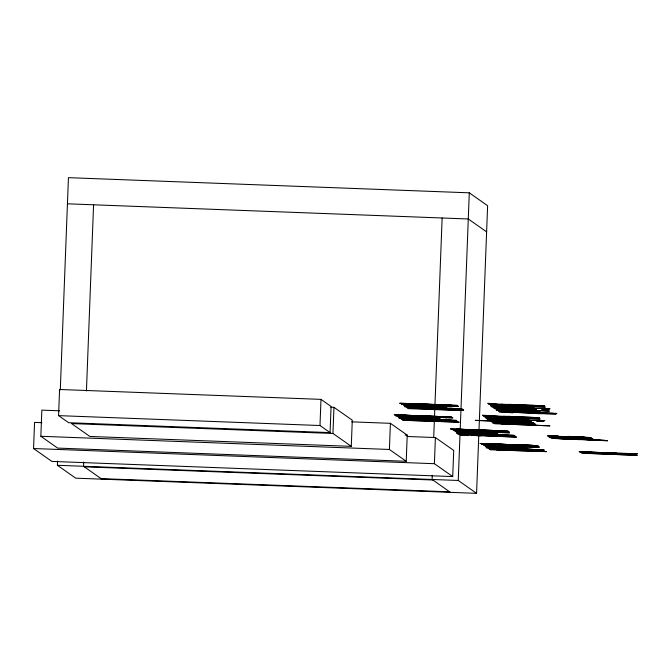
<?xml version="1.0" encoding="UTF-8"?>
<svg xmlns="http://www.w3.org/2000/svg" width="671" height="671" viewBox="0 0 671 671"><rect width="100%" height="100%" fill="white"/><g stroke="black" fill="none" stroke-linecap="round" stroke-linejoin="round"><path stroke-width="1.01" d="M407.138 436.486L435.395 437.559L453.722 450.434L452.715 476.578L51.877 461.413L33.55 448.53L34.556 422.386L41.879 422.663M351.679 421.858L390.405 423.317L407.222 435.135L406.215 461.287L57.656 448.094L40.839 436.276L41.845 410.132L59.644 410.803M58.57 415.626L59.576 389.482L320.99 399.371L331.08 406.458L330.073 432.61L68.66 422.713L58.57 415.626L319.992 425.523L330.073 432.61M60.289 389.985L68.442 177.664L469.289 192.829L487.616 205.712L476.561 493.336L75.722 478.171L57.396 465.288L57.555 461.103M83.699 462.093L83.539 466.278L101.866 479.161M86.433 390.975L93.579 204.798M319.992 425.523L320.99 399.371M333.957 407.322L352.283 420.197L351.285 446.349L332.959 433.466L333.957 407.322L330.82 407.205M406.215 461.287L389.398 449.469L390.405 423.317M432.258 475.286L432.099 479.471L450.426 492.346M433.701 437.635L442.139 217.991M452.715 476.578L434.397 463.703L435.395 437.559M476.561 493.336L458.243 480.461L469.289 192.829M452.657 409.57L457.06 409.478L407.515 407.893L406.525 407.196L412.875 407.44L413.655 407.985L463.46 409.713L452.665 409.578M528.211 446.366L532.648 446.274L528.287 445.938M501.036 405.905L496.431 405.997L502.713 406.458M502.965 404.403L487.75 403.305L488.74 403.992L496.49 404.286M497.781 416.305L483.548 415.894L482.566 415.206L504.24 416.423M467.628 430.572L453.395 430.17L452.405 429.474L458.754 429.717L459.534 430.262L480.176 430.824M501.136 404.202L544.684 405.821L508.777 404.336M448.111 405.2L451.197 405.192L445.208 404.806M452.975 408.622L456.062 408.605L450.073 408.228M442.474 416.792L445.569 416.783L400.31 415.064L451.692 417.01L394.187 414.837L441.25 416.909M498.847 430.899L501.942 430.883L495.953 430.505M506.11 436.007L509.205 435.991L503.216 435.605M473.055 435.479L516.603 437.089L485.25 435.705M481.342 435.798L459.669 434.582L460.658 435.269L468.408 435.563M503.594 416.238L539.492 417.723L508.148 416.339M473.432 430.514L509.339 431.99L482.675 430.715M567.112 438.465L593.097 439.153L549.608 437.567L602.566 440L607.557 440.797L551.856 438.389L564.319 438.448M441.954 405.158L446.878 405.318M421.48 404.68L401.3 404.236L458.536 406.282L425.926 404.697M518.608 408.035L550.044 408.698L491.533 406.727L513.533 407.851M451.742 408.74L404.68 406.66L462.185 408.84L410.803 406.894L446.911 408.085M523.615 411.482L540.071 411.751L522.583 410.744M415.852 416.272L395.672 415.827L452.908 417.865L420.298 416.288M513.424 419.937L544.86 420.6L486.349 418.629L508.341 419.752M519.346 424.03L535.802 424.298L518.306 423.284M492.699 430.857L497.622 431.017M504.886 436.116L457.823 434.045L515.328 436.217L463.946 434.28L500.054 435.471M434.431 417.362L446.861 417.639L422.545 416.708L431.243 417.236M438.532 404.898L405.938 403.481L442.046 404.672M517.861 410.694L502.344 410.325L534.066 411.524L496.339 410.098L518.725 411.306M513.583 423.242L498.075 422.873L529.788 424.072L492.061 422.646L514.447 423.846M489.276 430.589L456.683 429.172L492.791 430.363M485.116 434.087L462.747 433.432L508.006 435.143L456.624 433.198L514.129 435.378L491.65 434.196M67.444 203.808L468.283 218.981L486.609 231.856M501.027 405.896L490.342 405.762L511.705 406.836L510.874 406.257L523.095 406.743M522.021 411.692L498.226 410.66L534.594 412.321L499.165 411.323L556.888 413.504L525.116 411.675M405.125 435.06L407.222 435.135M332.959 433.466L71.537 423.577L89.864 436.452L351.285 446.349M528.22 446.374L539.048 446.509L481.535 444.345L528.421 445.796M40.839 436.276L389.398 449.469M33.55 448.53L434.397 463.703M57.396 465.288L458.243 480.461M84.294 466.815L432.854 480M101.103 478.624L449.662 491.818M565.359 436.846L553.5 436.142L558.113 436.049L547.419 435.907L591.017 437.593L573.479 436.737L585.28 437.383L581.858 437.098M503.25 406.626L533.948 407.448L516.41 406.592L528.211 407.238L524.789 406.962M514.061 418.478L517.903 418.645M498.058 418.528L528.756 419.35L485.158 417.664L495.844 417.798L491.247 417.899L497.53 418.36M447.8 419.803L398.943 418.251L456.699 420.432L431.361 419.4L451.248 420.231L448.563 419.996M580.163 436.88L567.943 436.393L568.773 436.98L548.559 436.737L591.939 438.339L565.167 437.064M429.926 406.391L445.963 407.356L404.538 405.796L419.66 406.014L403.464 405.041L444.907 406.609M424.29 417.983L440.335 418.947L398.901 417.387L414.032 417.605L397.836 416.632L439.27 418.201M481.87 432.938L497.907 433.894L456.473 432.334L471.604 432.552L455.408 431.579L496.85 433.147M511.579 447.456L527.624 448.421L486.19 446.852L501.321 447.079L485.125 446.106L526.559 447.674M519.606 418.863L523.019 419.14L511.227 418.494M530.065 410.467L530.509 410.56L496.54 409.478L538.184 411.189L531.818 410.811L537.32 410.736M558.423 438.54L578.779 439.572L558.423 438.54M493.336 407.733L536.59 409.402L493.336 407.733M488.144 419.635L531.398 421.304L488.144 419.635M584.86 439.539L601.073 440.411L584.86 439.539M475.353 420.365L533.411 422.621L475.353 420.365M499.115 411.742L503.753 412.355L512.954 412.699L505.288 412.069L510.438 412.044L537.832 413.63L556.142 413.965L499.115 411.742M459.031 422.143L403.086 420.323L402.097 419.627L408.446 419.87L409.226 420.423L459.031 422.143M546.311 451.617L490.375 449.796L489.385 449.1L495.726 449.335L496.515 449.889L546.311 451.617M537.924 445.645L480.159 443.456L537.924 445.645M543.988 449.905L486.223 447.716L543.988 449.905M456.557 410.367L408.589 408.647L407.809 408.094L463.686 410.509L456.557 410.367M449.729 421.111L401.761 419.392L400.981 418.847L456.85 421.254L449.729 421.111M502.436 432.644L454.468 430.925L453.688 430.371L509.566 432.787L502.436 432.644M532.153 447.163L484.185 445.443L483.405 444.898L539.274 447.305L532.153 447.163M537.01 450.585L489.05 448.857L488.27 448.312L544.139 450.727L537.01 450.585M494.98 408.714L549.281 411.071L494.98 408.714M452.497 406.047L428.173 405.116L452.497 406.047M527.104 422.361L497.991 421.287L527.104 422.361M572.069 438.163L555.949 437.76L572.069 438.163M528.798 408.069L498.125 406.945L528.798 408.069M523.606 419.971L492.942 418.847L523.606 419.971M616.196 453.168L585.531 452.044L616.196 453.168M457.32 405.418L399.815 403.246L457.32 405.418M508.064 431.118L450.56 428.937L508.064 431.118M579.216 451.759L606.014 453.135L637.45 453.797L579.216 451.759M534.493 423.376L492.472 422.168L527.901 423.166L491.533 421.505L534.493 423.376M532.472 445.435L512.585 444.613L532.472 445.435M538.536 449.696L518.649 448.874L538.536 449.696M405.041 418.394L404.462 418.452L427.964 419.425L405.041 418.394M486.265 443.606L485.687 443.665L509.18 444.638L486.265 443.606M492.329 447.867L491.751 447.926L515.244 448.899L492.329 447.867M544.106 406.173L488.865 404.085L511.604 405.368L490.124 404.965L545.347 407.045L523.019 405.787L544.106 406.173M538.914 418.075L483.674 415.986L506.42 417.27L484.94 416.867L540.155 418.947L517.836 417.689L538.914 418.075M534.779 408.798L493.344 407.23L534.779 408.798M548.937 409.327L541.698 409.05L548.937 409.327M529.595 420.7L488.152 419.132L529.595 420.7M543.753 421.229L536.515 420.952L543.753 421.229M500.348 423.359L493.814 423.107L494.745 423.762L549.977 425.85L501.061 423.862L500.348 423.359M622.185 453.898L580.742 452.329L622.185 453.898M636.343 454.426L629.104 454.15L636.343 454.426M587.628 452.824L581.103 452.581L582.034 453.235L637.265 455.324L588.35 453.328L587.628 452.824"/></g></svg>
